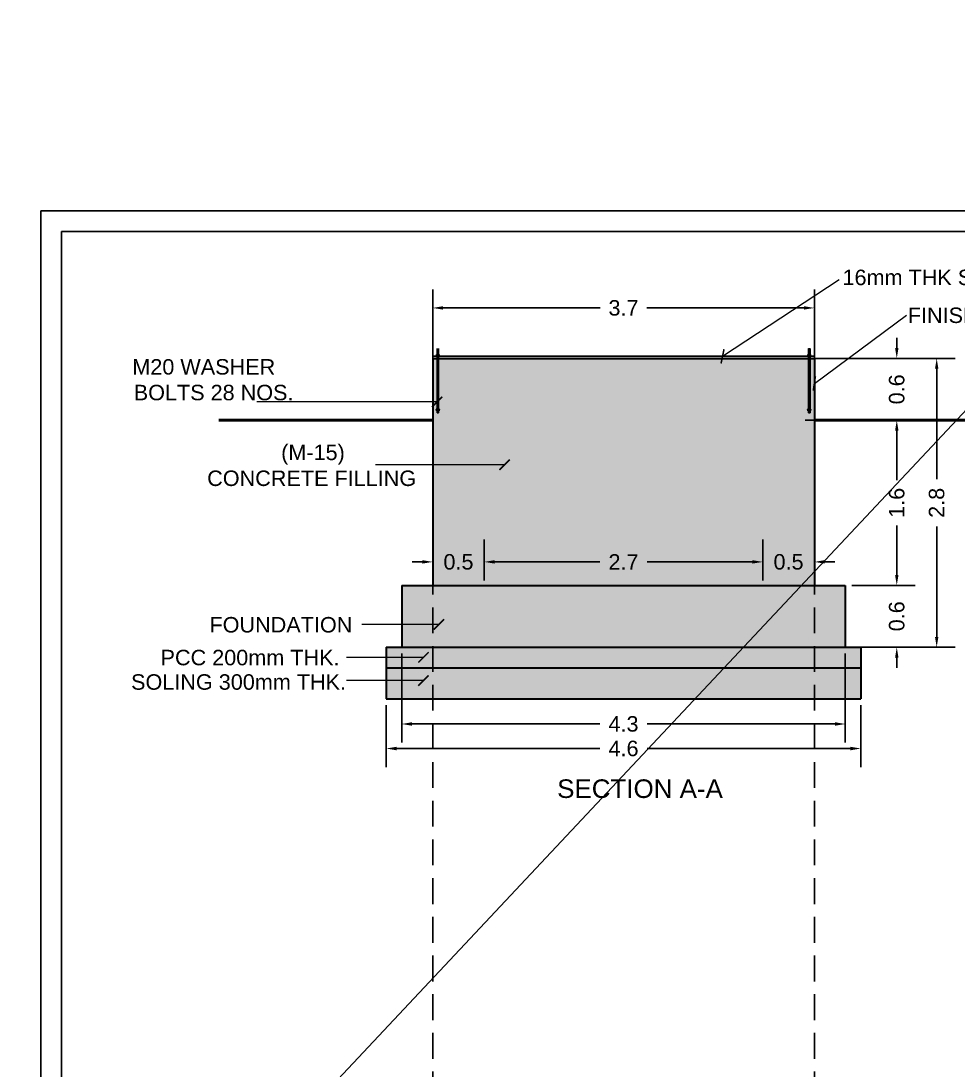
# Model space of a CAD drawing. Header units: metres. Extents: x 6 to 601, y -20 to 118.
# Drawn here: x 183.75 to 192.84, y 14.37 to 24.54 of the extents above; entities that cross this region are included whole.
import ezdxf
from ezdxf.enums import TextEntityAlignment as Align

# ---------------------------------------------------------------- set-up
doc = ezdxf.new("R2010")
doc.units = ezdxf.units.M
doc.header["$MEASUREMENT"] = 0
doc.set_wipeout_variables(frame=1)
doc.linetypes.add('HIDDEN', pattern=[0.375, 0.25, -0.125])
for name, color, linetype in [('DEFPOINT', 7, 'Continuous'), ('DWG', 150, 'Continuous'), ('HATCH', 8, 'Continuous'), ('ProfileEdges', 7, 'Continuous')]:
    doc.layers.add(name, color=color, linetype=linetype)
doc.layers.add('EXISTING ROAD', color=7, linetype='Continuous', lineweight=5)
doc.layers.add('foundation wall and slab', color=7, linetype='Continuous', lineweight=30)
doc.styles.add('AR', font='arial.ttf')
doc.styles.add('ARIAL', font='arialbd.ttf', dxfattribs={"width": 0.8})
doc.styles.add('PDF Arial', font='arial.ttf')
doc.styles.get("Standard").update_dxf_attribs({"font": 'arial.ttf'})
doc.dimstyles.new('PDA_Dimentions', dxfattribs={"dimtxt": 0.3, "dimasz": 0.1, "dimexe": 0.075, "dimexo": 0.625, "dimgap": 0.1, "dimtad": 1, "dimdsep": 46, "dimtxsty": 'ARIAL', "dimblk": 'ARCHTICK', "dimcen": 0.09, "dimadec": 0, "dimazin": 0, "dimtfac": 1, "dimtmove": 1, "dimatfit": 3, "dimldrblk": 'ARCHTICK', "dimfxl": 1, "dimfxlon": 1, "dimlwd": 9, "dimarcsym": 0})
doc.dimstyles.get("Standard").update_dxf_attribs({"dimtxt": 0.18, "dimasz": 0.18, "dimexe": 0.18, "dimexo": 0.0625, "dimgap": 0.09, "dimtad": 0, "dimdec": 4, "dimzin": 0, "dimdsep": 46, "dimtxsty": 'Standard', "dimcen": 0.09, "dimadec": 0, "dimazin": 0, "dimtfac": 1, "dimtdec": 4, "dimtofl": 0, "dimtmove": 0, "dimatfit": 3, "dimfxl": 1, "dimtolj": 1, "dimtzin": 0, "dimarcsym": 0})
pattern_1 = [(37.5, (81.217586, -4.44745), (-0.001070887, 0.032756004), [0, -0.02584, 0, -0.0289, 0, -0.027625]), (7.5, (81.217586, -4.44745), (0.030086204, 0.047976483), [0, -0.01394, 0, -0.02329, 0, -0.008925]), (327.5, (81.196676, -4.44745), (0.052940412, 9.6204e-05), [0, -0.0085, 0, -0.0306, 0, -0.03995]), (317.5, (81.196676, -4.44745), (0.051104152, 0.014920485), [0, -0.00425, 0, -0.02006, 0, -0.02295])]

# ---------------------------------------------------------------- blocks, each defined once
blk = doc.blocks.new('*D239')
at = {"color": 0, "lineweight": -2, "transparency": 16777216}
for p, q in [((187.745, 19.51), (187.745, 19.114)), ((188.245, 19.51), (188.245, 19.114)), ((187.645, 19.294), (187.545, 19.294)), ((188.345, 19.294), (188.445, 19.294))]:
    blk.add_line(p, q, dxfattribs=at)
at = {"color": 0, "transparency": 16777216}
for points in [[(187.645, 19.311), (187.645, 19.278), (187.745, 19.294)], [(188.345, 19.311), (188.345, 19.278), (188.245, 19.294)]]:
    blk.add_solid(points, dxfattribs=at)
at = {"layer": 'Defpoints', "color": 0, "transparency": 16777216}
for p in [(187.745, 19.572), (188.245, 19.572), (188.245, 19.294)]:
    blk.add_point(p, dxfattribs=at)
at = {"color": 0, "transparency": 16777216, "insert": (187.995, 19.294), "char_height": 0.15, "attachment_point": 5}
blk.add_mtext('\\A1;0.5', dxfattribs=at)
blk = doc.blocks.new('*D240')
at = {"color": 0, "lineweight": -2, "transparency": 16777216}
for p, q in [((188.245, 19.51), (188.245, 19.114)), ((190.945, 19.51), (190.945, 19.114)), ((188.345, 19.294), (189.367, 19.294)), ((190.845, 19.294), (189.823, 19.294))]:
    blk.add_line(p, q, dxfattribs=at)
at = {"color": 0, "transparency": 16777216}
for points in [[(188.345, 19.311), (188.345, 19.278), (188.245, 19.294)], [(190.845, 19.311), (190.845, 19.278), (190.945, 19.294)]]:
    blk.add_solid(points, dxfattribs=at)
at = {"layer": 'Defpoints', "color": 0, "transparency": 16777216}
for p in [(188.245, 19.572), (190.945, 19.572), (190.945, 19.294)]:
    blk.add_point(p, dxfattribs=at)
at = {"color": 0, "transparency": 16777216, "insert": (189.595, 19.294), "char_height": 0.15, "attachment_point": 5}
blk.add_mtext('\\A1;2.7', dxfattribs=at)
blk = doc.blocks.new('*D241')
at = {"color": 0, "lineweight": -2, "transparency": 16777216}
for p, q in [((190.945, 19.51), (190.945, 19.114)), ((191.445, 19.51), (191.445, 19.114)), ((190.845, 19.294), (190.745, 19.294)), ((191.545, 19.294), (191.645, 19.294))]:
    blk.add_line(p, q, dxfattribs=at)
at = {"color": 0, "transparency": 16777216}
for points in [[(190.845, 19.311), (190.845, 19.278), (190.945, 19.294)], [(191.545, 19.311), (191.545, 19.278), (191.445, 19.294)]]:
    blk.add_solid(points, dxfattribs=at)
at = {"layer": 'Defpoints', "color": 0, "transparency": 16777216}
for p in [(190.945, 19.572), (191.445, 19.572), (191.445, 19.294)]:
    blk.add_point(p, dxfattribs=at)
at = {"color": 0, "transparency": 16777216, "insert": (191.195, 19.294), "char_height": 0.15, "attachment_point": 5}
blk.add_mtext('\\A1;0.5', dxfattribs=at)
blk = doc.blocks.new('*D260')
at = {"color": 0, "lineweight": -2, "transparency": 16777216}
for p, q in [((187.745, 21.03), (187.745, 21.936)), ((191.445, 21.03), (191.445, 21.936)), ((187.845, 21.756), (189.368, 21.756)), ((191.345, 21.756), (189.821, 21.756))]:
    blk.add_line(p, q, dxfattribs=at)
at = {"color": 0, "transparency": 16777216}
for points in [[(187.845, 21.773), (187.845, 21.74), (187.745, 21.756)], [(191.345, 21.773), (191.345, 21.74), (191.445, 21.756)]]:
    blk.add_solid(points, dxfattribs=at)
at = {"layer": 'Defpoints', "color": 0, "transparency": 16777216}
for p in [(187.745, 21.756), (187.745, 20.967), (191.445, 20.967)]:
    blk.add_point(p, dxfattribs=at)
at = {"color": 0, "transparency": 16777216, "insert": (189.595, 21.756), "char_height": 0.15, "attachment_point": 5}
blk.add_mtext('\\A1;3.7', dxfattribs=at)
blk = doc.blocks.new('*D261')
at = {"color": 0, "lineweight": -2, "transparency": 16777216}
for p, q in [((187.295, 17.905), (187.295, 17.305)), ((191.895, 17.905), (191.895, 17.305)), ((187.395, 17.485), (189.365, 17.485)), ((191.795, 17.485), (189.824, 17.485))]:
    blk.add_line(p, q, dxfattribs=at)
at = {"color": 0, "transparency": 16777216}
for points in [[(187.395, 17.502), (187.395, 17.468), (187.295, 17.485)], [(191.795, 17.502), (191.795, 17.468), (191.895, 17.485)]]:
    blk.add_solid(points, dxfattribs=at)
at = {"layer": 'Defpoints', "color": 0, "transparency": 16777216}
for p in [(187.295, 17.967), (191.895, 17.967), (191.895, 17.485)]:
    blk.add_point(p, dxfattribs=at)
at = {"color": 0, "transparency": 16777216, "insert": (189.595, 17.485), "char_height": 0.15, "attachment_point": 5}
blk.add_mtext('\\A1;4.6', dxfattribs=at)
blk = doc.blocks.new('*D262')
at = {"color": 0, "lineweight": -2, "transparency": 16777216}
for p, q in [((187.445, 18.405), (187.445, 17.543)), ((191.745, 18.405), (191.745, 17.543)), ((187.545, 17.723), (189.365, 17.723)), ((191.645, 17.723), (189.824, 17.723))]:
    blk.add_line(p, q, dxfattribs=at)
at = {"color": 0, "transparency": 16777216}
for points in [[(187.545, 17.74), (187.545, 17.706), (187.445, 17.723)], [(191.645, 17.74), (191.645, 17.706), (191.745, 17.723)]]:
    blk.add_solid(points, dxfattribs=at)
at = {"layer": 'Defpoints', "color": 0, "transparency": 16777216}
for p in [(187.445, 18.467), (191.745, 18.467), (191.745, 17.723)]:
    blk.add_point(p, dxfattribs=at)
at = {"color": 0, "transparency": 16777216, "insert": (189.595, 17.723), "char_height": 0.15, "attachment_point": 5}
blk.add_mtext('\\A1;4.3', dxfattribs=at)
blk = doc.blocks.new('*D263')
at = {"color": 0, "lineweight": -2, "transparency": 16777216}
for p, q in [((191.507, 21.267), (192.811, 21.267)), ((192.631, 21.167), (192.631, 20.095)), ((192.631, 18.567), (192.631, 19.639)), ((191.807, 18.467), (192.811, 18.467))]:
    blk.add_line(p, q, dxfattribs=at)
at = {"color": 0, "transparency": 16777216}
for points in [[(192.615, 21.167), (192.648, 21.167), (192.631, 21.267)], [(192.615, 18.567), (192.648, 18.567), (192.631, 18.467)]]:
    blk.add_solid(points, dxfattribs=at)
at = {"layer": 'Defpoints', "color": 0, "transparency": 16777216}
for p in [(191.445, 21.267), (191.745, 18.467), (192.631, 18.467)]:
    blk.add_point(p, dxfattribs=at)
at = {"color": 0, "transparency": 16777216, "insert": (192.631, 19.867), "char_height": 0.15, "attachment_point": 5, "rotation": 90}
blk.add_mtext('\\A1;2.8', dxfattribs=at)
blk = doc.blocks.new('*D264')
at = {"color": 0, "lineweight": -2, "transparency": 16777216}
for p, q in [((191.804, 20.667), (192.424, 20.667)), ((192.244, 20.567), (192.244, 20.087)), ((192.244, 19.167), (192.244, 19.648)), ((191.807, 19.067), (192.424, 19.067))]:
    blk.add_line(p, q, dxfattribs=at)
at = {"color": 0, "transparency": 16777216}
for points in [[(192.228, 20.567), (192.261, 20.567), (192.244, 20.667)], [(192.228, 19.167), (192.261, 19.167), (192.244, 19.067)]]:
    blk.add_solid(points, dxfattribs=at)
at = {"layer": 'Defpoints', "color": 0, "transparency": 16777216}
for p in [(191.742, 20.667), (191.745, 19.067), (192.244, 19.067)]:
    blk.add_point(p, dxfattribs=at)
at = {"color": 0, "transparency": 16777216, "insert": (192.244, 19.867), "char_height": 0.15, "attachment_point": 5, "rotation": 90}
blk.add_mtext('\\A1;1.6', dxfattribs=at)
blk = doc.blocks.new('*D265')
at = {"color": 0, "lineweight": -2, "transparency": 16777216}
for p, q in [((192.244, 19.167), (192.244, 19.267)), ((192.107, 19.067), (192.424, 19.067)), ((192.107, 18.467), (192.424, 18.467)), ((192.244, 18.367), (192.244, 18.267))]:
    blk.add_line(p, q, dxfattribs=at)
at = {"color": 0, "transparency": 16777216}
for points in [[(192.228, 19.167), (192.261, 19.167), (192.244, 19.067)], [(192.228, 18.367), (192.261, 18.367), (192.244, 18.467)]]:
    blk.add_solid(points, dxfattribs=at)
at = {"layer": 'Defpoints', "color": 0, "transparency": 16777216}
for p in [(192.045, 19.067), (192.244, 19.067), (192.045, 18.467)]:
    blk.add_point(p, dxfattribs=at)
at = {"color": 0, "transparency": 16777216, "insert": (192.244, 18.767), "char_height": 0.15, "attachment_point": 5, "rotation": 90}
blk.add_mtext('\\A1;0.6', dxfattribs=at)
blk = doc.blocks.new('*D266')
at = {"color": 0, "lineweight": -2, "transparency": 16777216}
for p, q in [((192.244, 21.367), (192.244, 21.467)), ((191.357, 21.267), (192.424, 21.267)), ((191.357, 20.667), (192.424, 20.667)), ((192.244, 20.567), (192.244, 20.467))]:
    blk.add_line(p, q, dxfattribs=at)
at = {"color": 0, "transparency": 16777216}
for points in [[(192.228, 21.367), (192.261, 21.367), (192.244, 21.267)], [(192.228, 20.567), (192.261, 20.567), (192.244, 20.667)]]:
    blk.add_solid(points, dxfattribs=at)
at = {"layer": 'Defpoints', "color": 0, "transparency": 16777216}
for p in [(191.295, 21.267), (192.244, 21.267), (191.295, 20.667)]:
    blk.add_point(p, dxfattribs=at)
at = {"color": 0, "transparency": 16777216, "insert": (192.244, 20.967), "char_height": 0.15, "attachment_point": 5, "rotation": 90}
blk.add_mtext('\\A1;0.6', dxfattribs=at)
blk = doc.blocks.new('Survey Base')
at = {"color": 146}
blk.add_lwpolyline([(9849.212, 9829.595), (9954.315, 9820.431), (9966.945, 9819.426)], dxfattribs=at)
blk = doc.blocks.new('site plan')
at = {"layer": 'EXISTING ROAD', "rotation": 51.79989677134766}
blk.add_blockref('Survey Base', (2049.792, -13777.89), dxfattribs=at)

msp = doc.modelspace()

# ---------------------------------------------------------------- block references
at = {"xscale": 0.232473712272114, "yscale": 0.232473712272114, "zscale": 0.232473712272114}
msp.add_blockref('site plan', (81.207, -4.72, 23.102), dxfattribs=at)

# ---------------------------------------------------------------- next in the draw order: wipeouts: each hides what was drawn before it
at = {"color": 7, "true_color": 0xffffff}
msp.add_wipeout([(135.759, 61.043), (165.278, 61.83), (165.614, 58.437), (165.614, 53.737), (173.553, 53.737), (173.553, 58.437), (210.639, 24.331), (128.852, 14.566)], dxfattribs=at).dxf.layer = 'DEFPOINT'

# ---------------------------------------------------------------- next in the draw order: hatches: boundary and pattern name
at = {"true_color": 0x636466, "transparency": 33554666}
h = msp.add_hatch(color=251, dxfattribs=at)
h.dxf.hatch_style = 1
h.paths.add_polyline_path([(191.445, 21.287), (191.403, 21.287), (191.403, 21.267), (191.445, 21.267)])
h.paths.add_polyline_path([(191.387, 21.287), (187.803, 21.287), (187.803, 21.267), (191.387, 21.267)])
h.paths.add_polyline_path([(187.787, 21.287), (187.779, 21.287), (187.745, 21.287), (187.745, 21.267), (187.787, 21.267)])
at = {"true_color": 0x636466}
h = msp.add_hatch(dxfattribs=at)
h.set_pattern_fill('AR-SAND', color=251, scale=0.017, style=0)
h.set_pattern_definition(pattern_1)
h.paths.add_polyline_path([(191.445, 19.067), (191.445, 21.267), (187.745, 21.267), (187.745, 19.067)])
at = {"true_color": 0x939598}
h = msp.add_hatch(dxfattribs=at)
h.set_pattern_fill('AR-CONC', color=252, scale=0.02, style=0)
h.set_pattern_definition([(50, (81.21759, -4.44745), (0.14345204, -0.01255043), [0.015, -0.165]), (355, (81.21759, -4.44745), (-0.02775027, 0.15043843), [0.012, -0.132]), (100.45144, (81.22954, -4.4485), (0.11570177, 0.137888), [0.01274804, -0.14022842]), (46.1842, (81.21759, -4.40745), (0.21344827, -0.03310386), [0.0225, -0.2475]), (96.63564, (81.23537, -4.4102), (0.1869324, 0.19482372), [0.01912207, -0.21034275]), (351.18416, (81.21759, -4.40745), (0.1869324, 0.1948237), [0.018, -0.198]), (21, (81.23759, -4.41745), (0.11938141, -0.08052378), [0.015, -0.165]), (326, (81.23759, -4.41745), (0.04866307, 0.14503), [0.012, -0.132]), (71.45144, (81.24753, -4.42416), (0.16804448, 0.06450623), [0.01274804, -0.14022842]), (37.5, (81.217586, -4.44745), (0.00243197, 0.06657877), [0, -0.1304, 0, -0.134, 0, -0.1325]), (7.5, (81.217586, -4.44745), (0.052613907, 0.078882342), [0, -0.0764, 0, -0.1274, 0, -0.0505]), (327.5, (81.172986, -4.44745), (0.106764487, -0.004510974), [0, -0.05, 0, -0.156, 0, -0.207]), (317.5, (81.15299, -4.44745), (0.11663723, 0.020021), [0, -0.065, 0, -0.1036, 0, -0.147])])
h.paths.add_polyline_path([(191.445, 19.067), (187.745, 19.067), (187.745, 18.467), (191.445, 18.467)])
h.paths.add_polyline_path([(191.745, 19.067), (191.445, 19.067), (191.445, 18.467), (191.745, 18.467)])
h.paths.add_polyline_path([(187.745, 19.067), (187.445, 19.067), (187.445, 18.467), (187.745, 18.467)])
at = {"true_color": 0x636466}
h = msp.add_hatch(dxfattribs=at)
h.set_pattern_fill('AR-SAND', color=251, scale=0.017, style=0)
h.set_pattern_definition(pattern_1)
h.paths.add_polyline_path([(191.445, 18.467), (187.745, 18.467), (187.745, 18.267), (191.445, 18.267)])
h.paths.add_polyline_path([(191.895, 18.467), (191.445, 18.467), (191.445, 18.267), (191.895, 18.267)])
h.paths.add_polyline_path([(187.745, 18.467), (187.295, 18.467), (187.295, 18.267), (187.745, 18.267)])
at = {"true_color": 0xbc7b71}
h = msp.add_hatch(dxfattribs=at)
h.set_pattern_fill('GRAVEL', color=23, scale=0.086, style=0)
h.set_pattern_definition([(228.0127875, (81.2795057, -4.36145), (-0.688, -0.774), [0.011570096, -1.14544157]), (184.9697407, (81.2717657, -4.37005), (1.032, 0.086), [0.01985465, -1.96560953]), (132.510447, (81.2519857, -4.37177), (0.86, -0.946), [0.01399977, -1.385978803]), (267.273689, (81.2184457, -4.39327), (0.086, 1.72), [0.01808047, -1.78996599]), (292.833654, (81.2175857, -4.41133), (-0.43, 1.032), [0.01772933, -1.75520609]), (357.273689, (81.2244657, -4.42767), (-1.72, 0.086), [0.01808047, -1.78996599]), (37.6942405, (81.2425257, -4.42853), (-1.118, -0.86), [0.023910494, -2.367136975]), (72.2553284, (81.2614457, -4.41391), (0.602, 1.892), [0.02257397, -2.23482365]), (121.4295656, (81.2683257, -4.39241), (-0.688, 1.118), [0.0181417, -1.79603029]), (175.236358, (81.258866, -4.37693), (0.946, -0.086), [0.02071155, -1.01486558]), (222.3974378, (81.2382257, -4.37521), (-1.032, -0.946), [0.02678453, -2.65167025]), (138.814075, (81.303586, -4.39413), (-0.602, 0.516), [0.009141886, -0.905050654]), (171.4692344, (81.2967057, -4.38811), (1.118, -0.172), [0.01739238, -1.72184998]), (225, (81.279506, -4.38553), (-1e-17, -0.086), [0.012162206, -0.10946016]), (203.19859, (81.273486, -4.37521), (0.43, 0.172), [0.00654959, -0.6484069]), (291.80141, (81.267466, -4.37779), (-0.086, 0.258), [0.00926246, -0.453861715]), (30.963757, (81.270906, -4.38639), (0.258, 0.172), [0.015043894, -0.48641797]), (161.56505, (81.283806, -4.37865), (0.172, -0.086), [0.010878226, -0.26107765]), (16.3895403, (81.2175857, -4.37779), (0.86, 0.258), [0.0152392, -1.50868468]), (70.346176, (81.2322057, -4.37349), (-0.344, -0.946), [0.012784846, -1.265697066]), (293.19859, (81.283806, -4.36145), (-0.172, 0.43), [0.01309909, -0.6418574]), (343.6104597, (81.2889657, -4.37349), (-0.86, 0.258), [0.0152392, -1.50868468]), (339.443955, (81.217586, -4.43111), (-0.43, 0.172), [0.01469568, -0.72008864]), (294.7751406, (81.2313457, -4.43627), (-0.43, 0.946), [0.01231331, -1.219019303]), (66.80141, (81.284666, -4.44745), (0.172, 0.43), [0.01309909, -0.6418574]), (17.3540246, (81.2898257, -4.43541), (-1.118, -0.344), [0.014416266, -1.42720643]), (69.443955, (81.242526, -4.44745), (-0.172, -0.43), [0.00734784, -0.72743648]), (101.309932, (81.279506, -4.44745), (-0.086, 0.344), [0.00438514, -0.43413054]), (165.963757, (81.278646, -4.44315), (0.258, -0.086), [0.01772933, -0.336857754]), (186.009006, (81.2614457, -4.43885), (0.86, 0.086), [0.0164303, -1.62659739]), (303.690068, (81.270906, -4.39413), (-0.086, 0.172), [0.01240309, -0.29767432]), (353.1572266, (81.2777857, -4.40445), (1.462, -0.172), [0.021654284, -2.143770386]), (60.945396, (81.299286, -4.40703), (-0.344, -0.602), [0.008854216, -0.876569976]), (90, (81.303586, -4.39929), (-0.086, 0.086), [0.00516, -0.08084]), (120.256437, (81.2597257, -4.43627), (0.344, -0.602), [0.011947464, -1.18280272]), (48.0127875, (81.2537057, -4.42595), (0.688, 0.774), [0.02314019, -1.133871476]), (0, (81.269186, -4.40875), (0.086, 0.086), [0.02236, -0.06364]), (325.3048465, (81.2915457, -4.40875), (0.86, -0.602), [0.013597804, -1.34618159]), (254.054604, (81.302726, -4.41649), (-0.086, -0.344), [0.01252177, -0.61356768]), (207.6459754, (81.2992857, -4.42853), (-1.634, -0.86), [0.02038759, -2.01837478]), (175.4260787, (81.2812257, -4.43799), (-1.118, 0.086), [0.021568714, -2.13530031])])
h.paths.add_polyline_path([(191.895, 18.267), (187.295, 18.267), (187.295, 17.967), (191.895, 17.967)])

# ---------------------------------------------------------------- next in the draw order: linework, layer by layer
for p, q in [((187.745, 21.267), (187.745, 21.307)), ((187.745, 21.287), (191.445, 21.287)), ((191.445, 21.267), (187.745, 21.267)), ((191.445, 21.287), (191.445, 21.267))]:
    msp.add_line(p, q)
at = {"color": 251, "linetype": 'HIDDEN', "true_color": 0x636466}
for p, q in [((187.745, 21.103), (187.745, 9.195)), ((191.445, 21.103), (191.445, 9.195))]:
    msp.add_line(p, q, dxfattribs=at)
for points in [[(183.947, 22.696), (207.408, 22.696), (207.408, 5.821), (183.947, 5.821)], [(184.147, 22.496), (207.208, 22.496), (207.208, 6.021), (184.147, 6.021)]]:
    msp.add_lwpolyline(points, close=True)
at = {"lineweight": 50}
for points in [[(187.745, 20.667), (185.672, 20.667)], [(191.445, 20.667), (194.538, 20.667)]]:
    msp.add_lwpolyline(points, dxfattribs=at)
at = {"layer": 'DWG'}
for p, q in [((187.787, 21.304), (187.787, 21.361)), ((187.803, 21.361), (187.803, 21.304)), ((191.387, 21.361), (191.388, 21.362)), ((191.388, 21.362), (191.387, 21.361)), ((191.387, 21.304), (191.387, 21.361)), ((191.387, 21.361), (191.403, 21.361)), ((191.387, 21.361), (191.387, 21.304)), ((191.403, 21.361), (191.387, 21.361)), ((191.401, 21.362), (191.403, 21.361)), ((191.403, 21.361), (191.401, 21.362)), ((191.403, 21.361), (191.403, 21.304)), ((191.403, 21.304), (191.403, 21.361)), ((187.811, 21.291), (187.779, 21.291)), ((187.779, 21.291), (187.779, 21.287)), ((187.811, 21.287), (187.779, 21.287)), ((187.783, 21.304), (187.782, 21.303)), ((187.782, 21.303), (187.782, 21.292)), ((187.783, 21.292), (187.782, 21.292)), ((187.785, 21.304), (187.805, 21.304)), ((187.785, 21.291), (187.805, 21.291)), ((187.788, 21.303), (187.787, 21.304)), ((187.788, 21.292), (187.787, 21.292)), ((187.787, 21.287), (187.787, 20.776)), ((187.803, 21.287), (187.787, 21.287)), ((187.788, 21.269), (187.787, 21.266)), ((187.788, 21.303), (187.788, 21.292)), ((187.788, 21.269), (187.801, 21.269)), ((187.802, 21.304), (187.801, 21.303)), ((187.801, 21.303), (187.801, 21.292)), ((187.802, 21.292), (187.801, 21.292)), ((187.801, 21.269), (187.803, 21.266)), ((187.803, 21.287), (187.803, 20.776)), ((187.808, 21.303), (187.807, 21.304)), ((187.808, 21.292), (187.807, 21.292)), ((187.808, 21.292), (187.808, 21.303)), ((187.811, 21.291), (187.811, 21.287)), ((191.411, 21.291), (191.379, 21.291)), ((191.379, 21.291), (191.379, 21.287)), ((191.379, 21.291), (191.411, 21.291)), ((191.379, 21.291), (191.379, 21.287)), ((191.411, 21.287), (191.379, 21.287)), ((191.379, 21.287), (191.411, 21.287)), ((191.383, 21.304), (191.382, 21.303)), ((191.382, 21.303), (191.383, 21.304)), ((191.382, 21.303), (191.382, 21.292)), ((191.382, 21.292), (191.382, 21.303)), ((191.383, 21.292), (191.382, 21.292)), ((191.382, 21.292), (191.383, 21.292)), ((191.385, 21.304), (191.405, 21.304)), ((191.405, 21.304), (191.385, 21.304)), ((191.385, 21.291), (191.405, 21.291)), ((191.405, 21.291), (191.385, 21.291)), ((191.388, 21.303), (191.387, 21.304)), ((191.387, 21.304), (191.388, 21.303)), ((191.388, 21.292), (191.387, 21.292)), ((191.387, 21.292), (191.388, 21.292)), ((191.387, 21.287), (191.387, 20.776)), ((191.403, 21.287), (191.387, 21.287)), ((191.387, 21.287), (191.387, 20.776)), ((191.387, 21.287), (191.403, 21.287)), ((191.388, 21.269), (191.387, 21.266)), ((191.388, 21.269), (191.387, 21.266)), ((191.388, 21.303), (191.388, 21.292)), ((191.388, 21.303), (191.388, 21.292)), ((191.388, 21.269), (191.401, 21.269)), ((191.401, 21.269), (191.388, 21.269)), ((191.402, 21.304), (191.401, 21.303)), ((191.401, 21.303), (191.402, 21.304)), ((191.401, 21.303), (191.401, 21.292)), ((191.401, 21.303), (191.401, 21.292)), ((191.402, 21.292), (191.401, 21.292)), ((191.401, 21.292), (191.402, 21.292)), ((191.401, 21.269), (191.403, 21.266)), ((191.401, 21.269), (191.403, 21.266)), ((191.403, 21.287), (191.403, 20.776)), ((191.403, 21.287), (191.403, 20.776)), ((191.408, 21.303), (191.407, 21.304)), ((191.407, 21.304), (191.408, 21.303)), ((191.408, 21.292), (191.407, 21.292)), ((191.407, 21.292), (191.408, 21.292)), ((191.408, 21.292), (191.408, 21.303)), ((191.408, 21.303), (191.408, 21.292)), ((191.411, 21.291), (191.411, 21.287)), ((191.411, 21.291), (191.411, 21.287)), ((187.787, 21.211), (187.788, 21.212)), ((187.787, 21.211), (187.803, 21.211)), ((187.788, 21.212), (187.801, 21.212)), ((187.801, 21.212), (187.803, 21.211)), ((191.388, 21.212), (191.401, 21.212)), ((191.401, 21.212), (191.388, 21.212)), ((187.779, 20.772), (187.779, 20.776)), ((187.811, 20.776), (187.779, 20.776)), ((187.811, 20.772), (187.779, 20.772)), ((187.782, 20.76), (187.782, 20.771)), ((187.783, 20.771), (187.782, 20.771)), ((187.783, 20.759), (187.782, 20.76)), ((187.785, 20.772), (187.805, 20.772)), ((187.785, 20.759), (187.805, 20.759)), ((187.803, 20.776), (187.787, 20.776)), ((187.788, 20.771), (187.787, 20.771)), ((187.788, 20.76), (187.787, 20.759)), ((187.787, 20.759), (187.787, 20.74)), ((187.788, 20.76), (187.788, 20.771)), ((187.801, 20.76), (187.801, 20.771)), ((187.802, 20.771), (187.801, 20.771)), ((187.802, 20.759), (187.801, 20.76)), ((187.803, 20.74), (187.803, 20.759)), ((187.808, 20.771), (187.807, 20.771)), ((187.808, 20.76), (187.807, 20.759)), ((187.808, 20.771), (187.808, 20.76)), ((187.811, 20.772), (187.811, 20.776)), ((191.379, 20.772), (191.379, 20.776)), ((191.411, 20.776), (191.379, 20.776)), ((191.379, 20.772), (191.379, 20.776)), ((191.379, 20.776), (191.411, 20.776)), ((191.411, 20.772), (191.379, 20.772)), ((191.379, 20.772), (191.411, 20.772)), ((191.382, 20.76), (191.382, 20.771)), ((191.383, 20.771), (191.382, 20.771)), ((191.382, 20.771), (191.382, 20.76)), ((191.382, 20.771), (191.383, 20.771)), ((191.383, 20.759), (191.382, 20.76)), ((191.382, 20.76), (191.383, 20.759)), ((191.385, 20.772), (191.405, 20.772)), ((191.405, 20.772), (191.385, 20.772)), ((191.385, 20.759), (191.405, 20.759)), ((191.405, 20.759), (191.385, 20.759)), ((191.403, 20.776), (191.387, 20.776)), ((191.387, 20.776), (191.403, 20.776)), ((191.388, 20.771), (191.387, 20.771)), ((191.387, 20.771), (191.388, 20.771)), ((191.388, 20.76), (191.387, 20.759)), ((191.387, 20.759), (191.388, 20.76)), ((191.387, 20.759), (191.387, 20.74)), ((191.387, 20.74), (191.387, 20.759)), ((191.388, 20.76), (191.388, 20.771)), ((191.388, 20.76), (191.388, 20.771)), ((191.401, 20.76), (191.401, 20.771)), ((191.402, 20.771), (191.401, 20.771)), ((191.401, 20.76), (191.401, 20.771)), ((191.401, 20.771), (191.402, 20.771)), ((191.402, 20.759), (191.401, 20.76)), ((191.401, 20.76), (191.402, 20.759)), ((191.403, 20.74), (191.403, 20.759)), ((191.403, 20.759), (191.403, 20.74)), ((191.408, 20.771), (191.407, 20.771)), ((191.407, 20.771), (191.408, 20.771)), ((191.408, 20.76), (191.407, 20.759)), ((191.407, 20.759), (191.408, 20.76)), ((191.408, 20.771), (191.408, 20.76)), ((191.408, 20.76), (191.408, 20.771)), ((191.411, 20.772), (191.411, 20.776)), ((191.411, 20.772), (191.411, 20.776)), ((187.787, 20.74), (187.788, 20.739)), ((187.787, 20.74), (187.803, 20.74)), ((187.788, 20.739), (187.801, 20.739)), ((187.801, 20.739), (187.803, 20.74)), ((191.387, 20.74), (191.388, 20.739)), ((191.387, 20.74), (191.403, 20.74)), ((191.388, 20.739), (191.387, 20.74)), ((191.403, 20.74), (191.387, 20.74)), ((191.388, 20.739), (191.401, 20.739)), ((191.401, 20.739), (191.388, 20.739)), ((191.401, 20.739), (191.403, 20.74)), ((191.403, 20.74), (191.401, 20.739))]:
    msp.add_line(p, q, dxfattribs=at)
for points in [[(187.788, 21.362), (187.788, 21.304)], [(187.801, 21.304), (187.801, 21.362)], [(191.388, 21.362), (191.388, 21.304)], [(191.388, 21.304), (191.388, 21.362)], [(191.388, 21.361), (191.401, 21.355)], [(191.401, 21.361), (191.388, 21.355)], [(191.388, 21.356), (191.401, 21.35)], [(191.401, 21.356), (191.388, 21.35)], [(191.401, 21.304), (191.401, 21.362)], [(191.401, 21.362), (191.401, 21.304)], [(187.788, 21.341), (187.801, 21.335)], [(187.788, 21.336), (187.801, 21.33)], [(187.788, 21.331), (187.801, 21.325)], [(187.788, 21.326), (187.801, 21.32)], [(187.788, 21.321), (187.801, 21.315)], [(187.788, 21.316), (187.801, 21.31)], [(187.788, 21.311), (187.801, 21.305)], [(187.788, 21.287), (187.788, 21.269)], [(187.801, 21.269), (187.801, 21.287)], [(191.388, 21.351), (191.401, 21.345)], [(191.401, 21.351), (191.388, 21.345)], [(191.388, 21.346), (191.401, 21.34)], [(191.401, 21.346), (191.388, 21.34)], [(191.388, 21.341), (191.401, 21.335)], [(191.401, 21.341), (191.388, 21.335)], [(191.388, 21.336), (191.401, 21.33)], [(191.401, 21.336), (191.388, 21.33)], [(191.388, 21.331), (191.401, 21.325)], [(191.401, 21.331), (191.388, 21.325)], [(191.388, 21.326), (191.401, 21.32)], [(191.401, 21.326), (191.388, 21.32)], [(191.388, 21.321), (191.401, 21.315)], [(191.401, 21.321), (191.388, 21.315)], [(191.388, 21.316), (191.401, 21.31)], [(191.401, 21.316), (191.388, 21.31)], [(191.388, 21.311), (191.401, 21.305)], [(191.401, 21.311), (191.388, 21.305)], [(191.388, 21.287), (191.388, 21.269)], [(191.388, 21.269), (191.388, 21.287)], [(191.401, 21.269), (191.401, 21.287)], [(191.401, 21.287), (191.401, 21.269)], [(187.788, 21.211), (187.801, 21.205)], [(187.788, 21.206), (187.801, 21.2)], [(187.788, 21.201), (187.801, 21.195)], [(187.788, 21.196), (187.801, 21.19)], [(187.788, 20.739), (187.788, 20.759)], [(187.801, 20.759), (187.801, 20.739)], [(191.388, 20.739), (191.388, 20.759)], [(191.388, 20.759), (191.388, 20.739)], [(191.401, 20.759), (191.401, 20.739)], [(191.401, 20.739), (191.401, 20.759)]]:
    msp.add_lwpolyline(points, dxfattribs=at)
for centre, radius, start, end in [((187.785, 21.298), 0.00596, 66.1351, 113.8649), ((187.785, 21.297), 0.00596, 246.1351, 293.8649), ((187.795, 21.282), 0.0218, 72.412, 107.588), ((187.795, 21.313), 0.0218, 252.412, 287.588), ((187.805, 21.298), 0.00596, 66.1351, 113.8649), ((187.805, 21.297), 0.00596, 246.1351, 293.8649), ((191.385, 21.298), 0.00596, 66.1351, 113.8649), ((191.385, 21.298), 0.00596, 66.1351, 113.8649), ((191.385, 21.297), 0.00596, 246.1351, 293.8649), ((191.385, 21.297), 0.00596, 246.1351, 293.8649), ((191.395, 21.282), 0.0218, 72.412, 107.588), ((191.395, 21.282), 0.0218, 72.412, 107.588), ((191.395, 21.313), 0.0218, 252.412, 287.588), ((191.395, 21.313), 0.0218, 252.412, 287.588), ((191.405, 21.298), 0.00596, 66.1351, 113.8649), ((191.405, 21.298), 0.00596, 66.1351, 113.8649), ((191.405, 21.297), 0.00596, 246.1351, 293.8649), ((191.405, 21.297), 0.00596, 246.1351, 293.8649), ((187.785, 20.766), 0.00596, 66.1351, 113.8649), ((187.785, 20.765), 0.00596, 246.1351, 293.8649), ((187.795, 20.75), 0.0218, 72.412, 107.588), ((187.795, 20.781), 0.0218, 252.412, 287.588), ((187.805, 20.766), 0.00596, 66.1351, 113.8649), ((187.805, 20.765), 0.00596, 246.1351, 293.8649), ((191.385, 20.766), 0.00596, 66.1351, 113.8649), ((191.385, 20.766), 0.00596, 66.1351, 113.8649), ((191.385, 20.765), 0.00596, 246.1351, 293.8649), ((191.385, 20.765), 0.00596, 246.1351, 293.8649), ((191.395, 20.75), 0.0218, 72.412, 107.588), ((191.395, 20.75), 0.0218, 72.412, 107.588), ((191.395, 20.781), 0.0218, 252.412, 287.588), ((191.395, 20.781), 0.0218, 252.412, 287.588), ((191.405, 20.766), 0.00596, 66.1351, 113.8649), ((191.405, 20.766), 0.00596, 66.1351, 113.8649), ((191.405, 20.765), 0.00596, 246.1351, 293.8649), ((191.405, 20.765), 0.00596, 246.1351, 293.8649)]:
    msp.add_arc(centre, radius, start, end, dxfattribs=at)
at = {"layer": 'foundation wall and slab'}
for points in [[(187.745, 21.267), (187.745, 19.067)], [(187.745, 21.267), (191.445, 21.267), (191.445, 19.067)], [(187.445, 19.067), (191.745, 19.067)], [(187.445, 19.067), (187.445, 18.467)], [(191.745, 19.067), (191.745, 18.467)], [(187.295, 18.467), (191.895, 18.467)], [(187.295, 18.467), (187.295, 17.967)], [(191.895, 18.467), (191.895, 17.967)], [(191.895, 18.467), (191.895, 17.967)], [(187.295, 18.267), (191.895, 18.267)], [(187.295, 17.967), (191.895, 17.967)]]:
    msp.add_lwpolyline(points, dxfattribs=at)

# ---------------------------------------------------------------- next in the draw order: texts
at = {"layer": 'HATCH', "color": 7, "style": 'PDF Arial'}
for s, p in [('16mm THK STEEL GRAY GRANITE TOP', (191.718, 21.977)), ('FINISHED WITH TEXTURE PLASTER PAINT', (192.351, 21.61)), ('M20 WASHER', (184.833, 21.11)), ('BOLTS 28 NOS.', (184.847, 20.861)), ('(M-15)', (186.276, 20.281)), ('CONCRETE FILLING', (185.559, 20.03)), ('FOUNDATION', (185.581, 18.61)), ('PCC 200mm THK.', (185.107, 18.292)), ('SOLING 300mm THK.', (184.821, 18.055))]:
    msp.add_text(s, height=0.15, dxfattribs=at).set_placement(p)
at = {"layer": 'ProfileEdges', "style": 'AR'}
msp.add_text('SECTION A-A', height=0.18, dxfattribs=at).set_placement((189.755, 17.096), align=Align.MIDDLE_CENTER)

# ---------------------------------------------------------------- next in the draw order: dimensions: what is measured, and where the dimension line sits
at = {"color": 251, "true_color": 0x636466}
for base, p1, p2, picture, middle in [((187.745, 21.756), (191.445, 20.967), (187.745, 20.967), '*D260', (189.595, 21.756)), ((188.245, 19.294), (187.745, 19.572), (188.245, 19.572), '*D239', (187.995, 19.294)), ((190.945, 19.294), (188.245, 19.572), (190.945, 19.572), '*D240', (189.595, 19.294)), ((191.445, 19.294), (190.945, 19.572), (191.445, 19.572), '*D241', (191.195, 19.294)), ((191.745, 17.723), (187.445, 18.467), (191.745, 18.467), '*D262', (189.595, 17.723)), ((191.895, 17.485), (187.295, 17.967), (191.895, 17.967), '*D261', (189.595, 17.485))]:
    dim = msp.add_linear_dim(base=base, p1=p1, p2=p2, dimstyle='Standard', override={"dimtxt": 0.15, "dimasz": 0.1, "dimdec": 1, "dimtdec": 1}, dxfattribs=at)
    dim.commit()
    dim.dimension.update_dxf_attribs({"geometry": picture, "text_midpoint": middle})
for base, p1, p2, picture, middle in [((192.244, 21.267), (191.295, 20.667), (191.295, 21.267), '*D266', (192.244, 20.967)), ((192.631, 18.467), (191.445, 21.267), (191.745, 18.467), '*D263', (192.631, 19.867)), ((192.244, 19.067), (191.742, 20.667), (191.745, 19.067), '*D264', (192.244, 19.867))]:
    dim = msp.add_linear_dim(base=base, p1=p1, p2=p2, angle=90, dimstyle='Standard', override={"dimtxt": 0.15, "dimasz": 0.1, "dimdec": 1, "dimtdec": 1}, dxfattribs=at)
    dim.commit()
    dim.dimension.update_dxf_attribs({"geometry": picture, "text_midpoint": middle})
dim = msp.add_aligned_dim(p1=(192.045, 18.467), p2=(192.045, 19.067), distance=-0.2, dimstyle='Standard', override={"dimtxt": 0.15, "dimasz": 0.1, "dimdec": 1, "dimtdec": 1}, dxfattribs=at)
dim.commit()
dim.dimension.update_dxf_attribs({"geometry": '*D265', "text_midpoint": (192.244, 18.767)})

# ---------------------------------------------------------------- next in the draw order: leaders
for points in [[(190.555, 21.287), (191.685, 22.031)], [(191.445, 21.023), (192.339, 21.685)], [(187.787, 20.845), (186.04, 20.845)], [(188.443, 20.236), (187.192, 20.236)], [(187.806, 18.688), (187.059, 18.688)], [(187.656, 18.369), (186.909, 18.369)], [(187.656, 18.144), (186.909, 18.144)]]:
    msp.add_leader(points, dimstyle='PDA_Dimentions', override={"dimtxt": 0.2, "dimgap": 0.01, "dimtad": 0, "dimse1": 1, "dimse2": 1})

doc.saveas('drawing.dxf')
